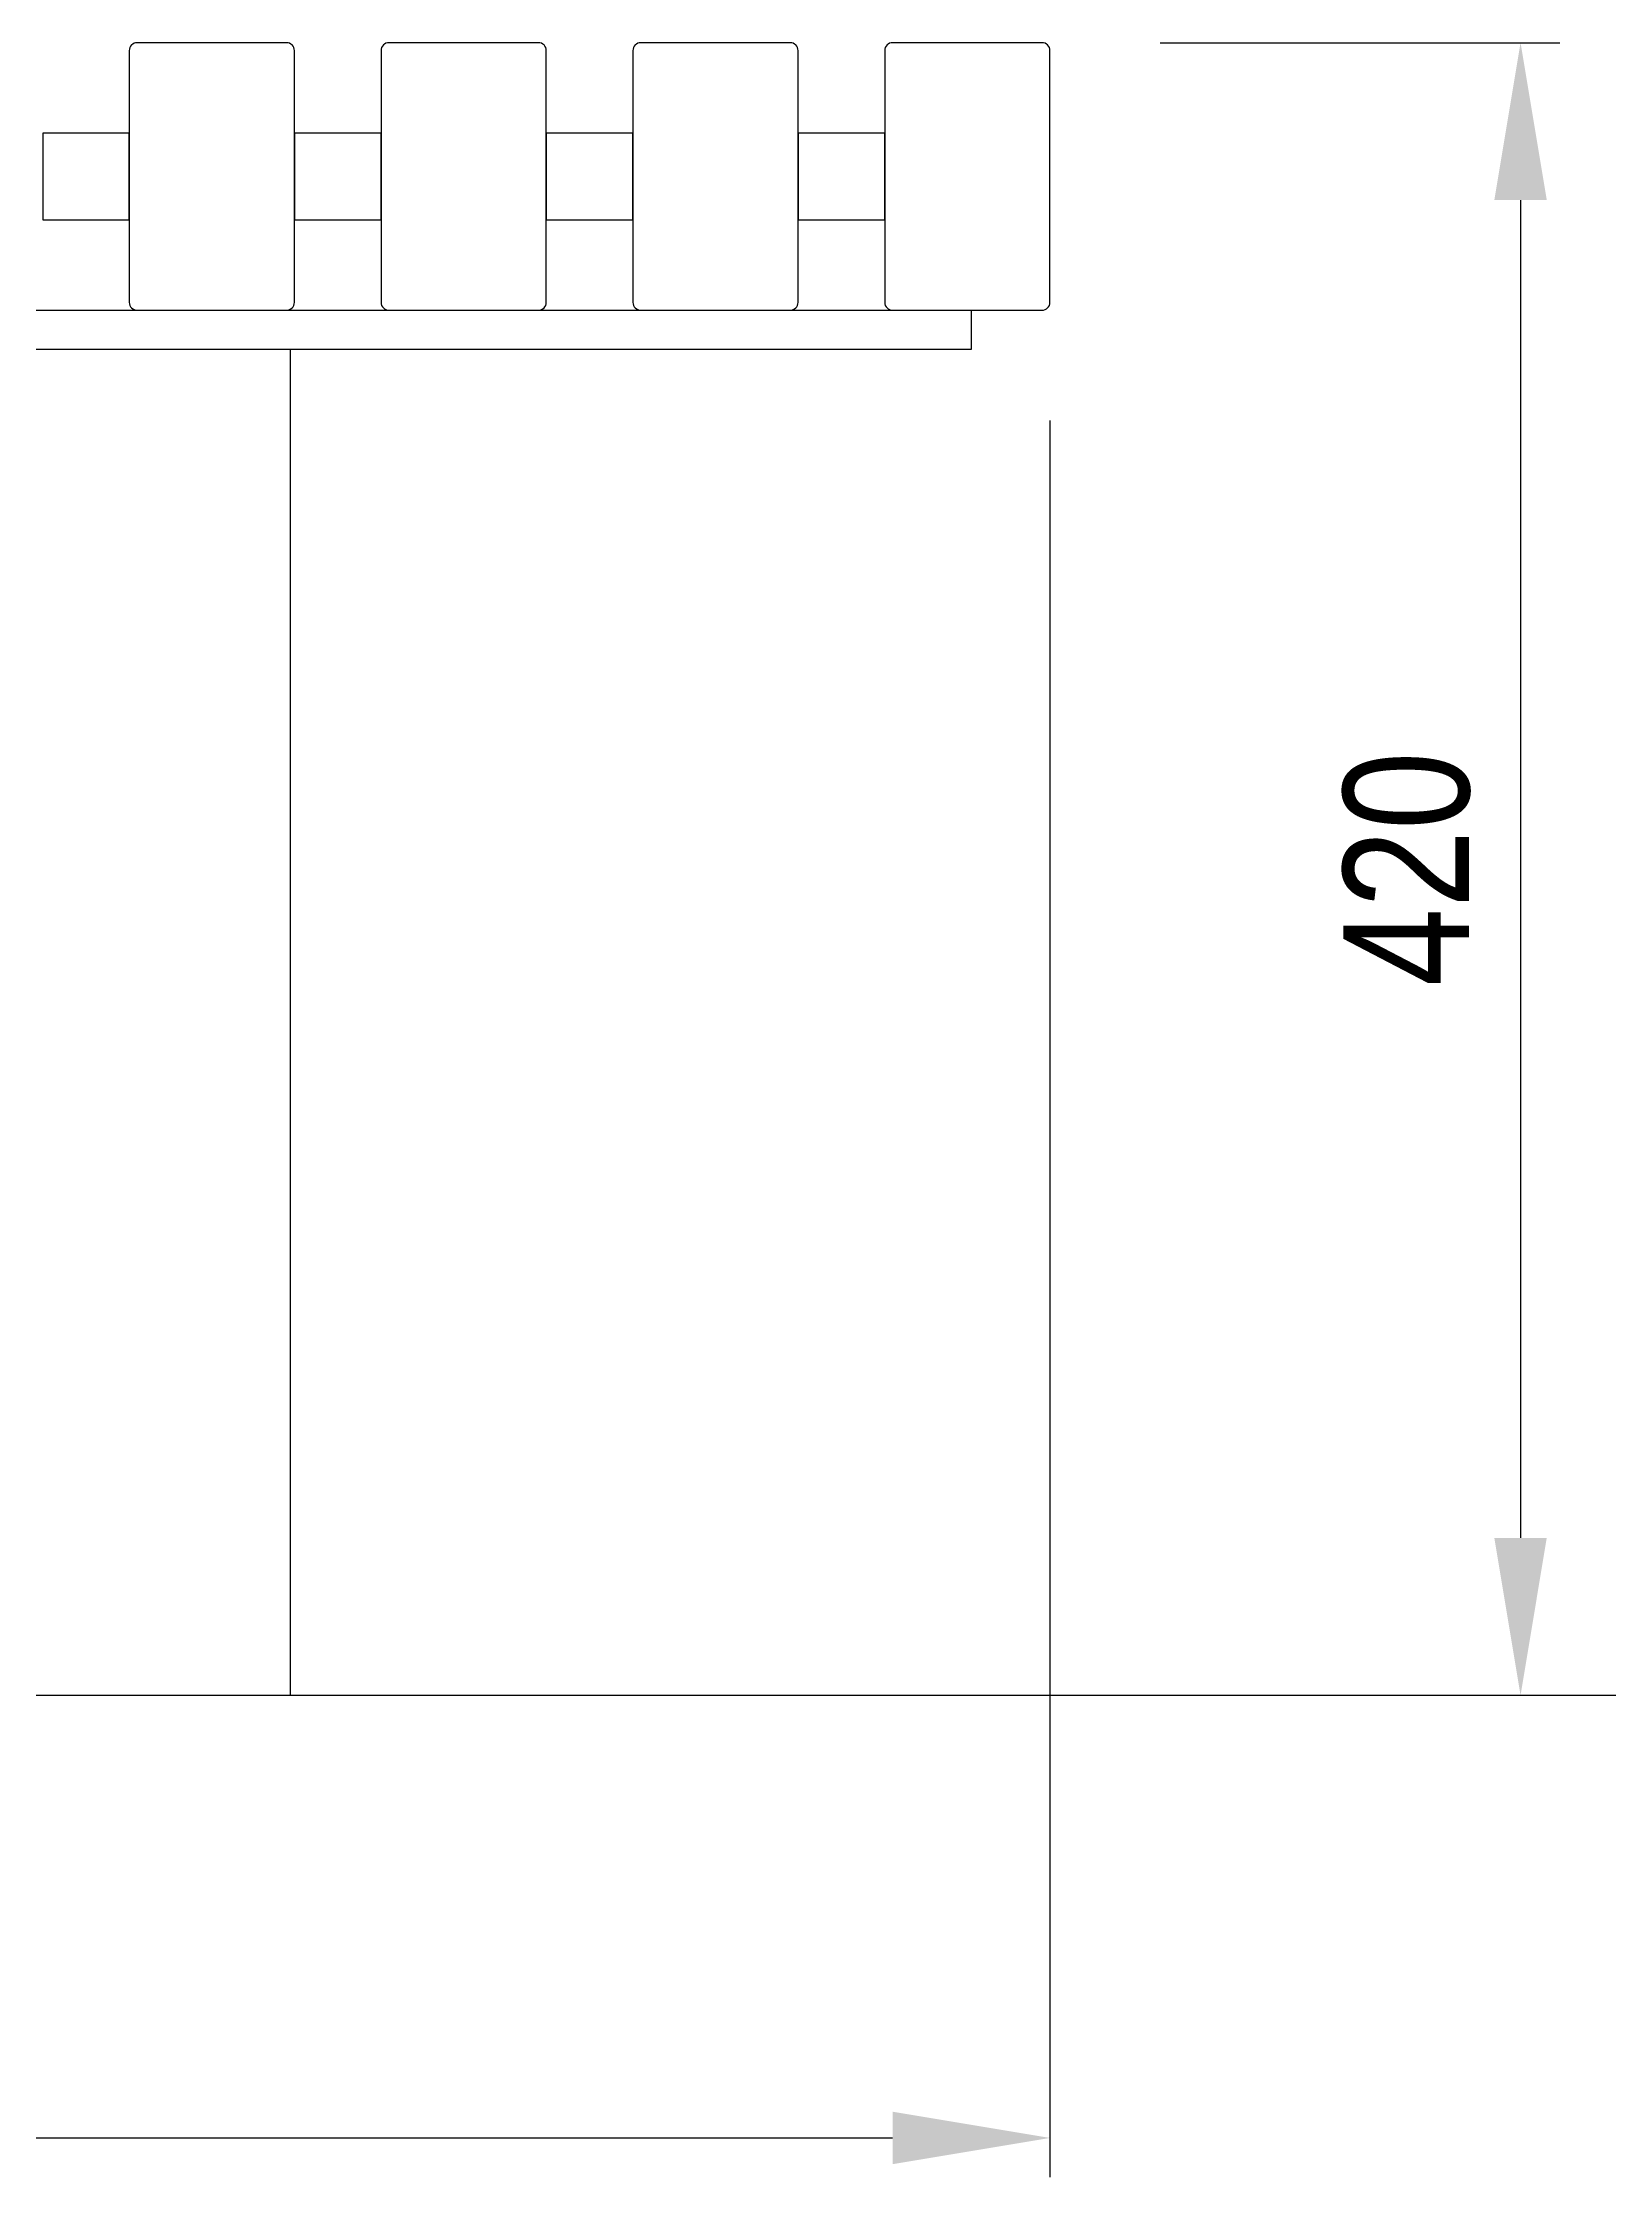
# Model space of a CAD drawing. Header units: millimetres. Extents: x 2594 to 11004, y 3085 to 9025.
# Drawn here: x 4124 to 4523, y 7670 to 8212 of the extents above; entities that cross this region are included whole.
import ezdxf

# ---------------------------------------------------------------- set-up
doc = ezdxf.new("R2010")
doc.units = ezdxf.units.MM
doc.header["$LTSCALE"] = 0.1
doc.styles.add('SEACAD_Arial', font='arial.ttf', dxfattribs={"width": 0.8})
doc.dimstyles.new('ISO-25', dxfattribs={"dimtxt": 1.6, "dimasz": 2, "dimexe": 0.5, "dimexo": 1.5, "dimtad": 1, "dimdec": 0, "dimtxsty": 'SEACAD_Arial', "dimcen": 2, "dimadec": 0, "dimazin": 0, "dimtfac": 1, "dimtdec": 0, "dimtmove": 0, "dimatfit": 3, "dimfxl": 1, "dimarcsym": 0})

# ---------------------------------------------------------------- blocks, each defined once
blk = doc.blocks.new('*D133')
at = {"color": 0, "lineweight": -2, "transparency": 16777216}
for p, q in [((2994.37, 8116.16), (2994.37, 7669.64)), ((4380.37, 8116.16), (4380.37, 7669.64)), ((3034.37, 7679.64), (4340.37, 7679.64))]:
    blk.add_line(p, q, dxfattribs=at)
at = {"color": 0, "transparency": 16777216}
for points in [[(3034.37, 7686.31), (3034.37, 7672.97), (2994.37, 7679.64)], [(4340.37, 7686.31), (4340.37, 7672.97), (4380.37, 7679.64)]]:
    blk.add_solid(points, dxfattribs=at)
at = {"layer": 'Defpoints', "color": 0, "transparency": 16777216}
for p in [(2994.37, 8146.16), (4380.37, 8146.16), (4380.37, 7679.64)]:
    blk.add_point(p, dxfattribs=at)
at = {"color": 0, "transparency": 16777216, "insert": (3687.37, 7708.49), "char_height": 32, "attachment_point": 5, "style": 'SEACAD_Arial'}
blk.add_mtext('1386', dxfattribs=at)
blk = doc.blocks.new('*D134')
at = {"color": 0, "lineweight": -2, "transparency": 16777216}
for p, q in [((4408.37, 8212.16), (4509.97, 8212.16)), ((4499.97, 8172.16), (4499.97, 7832.16)), ((4217.37, 7792.16), (4509.97, 7792.16))]:
    blk.add_line(p, q, dxfattribs=at)
at = {"color": 0, "transparency": 16777216}
for points in [[(4493.3, 8172.16), (4506.63, 8172.16), (4499.97, 8212.16)], [(4493.3, 7832.16), (4506.63, 7832.16), (4499.97, 7792.16)]]:
    blk.add_solid(points, dxfattribs=at)
at = {"layer": 'Defpoints', "color": 0, "transparency": 16777216}
for p in [(4378.37, 8212.16), (4187.37, 7792.16), (4499.97, 7792.16)]:
    blk.add_point(p, dxfattribs=at)
at = {"color": 0, "transparency": 16777216, "insert": (4471.13, 8002.16), "char_height": 32, "attachment_point": 5, "rotation": 90, "style": 'SEACAD_Arial'}
blk.add_mtext('420', dxfattribs=at)

msp = doc.modelspace()

# ---------------------------------------------------------------- linework, layer by layer
msp.add_line((2950.24, 7792.16), (8168.84, 7792.16))
for points in [[(4146.36, 8210.16), (4146.36, 8146.16, 0.414214), (4148.36, 8144.16), (4186.36, 8144.16, 0.414214), (4188.36, 8146.16), (4188.36, 8210.16, 0.414214), (4186.36, 8212.16), (4148.36, 8212.16, 0.414214)], [(4210.37, 8210.16), (4210.37, 8146.16, 0.414214), (4212.37, 8144.16), (4250.37, 8144.16, 0.414214), (4252.37, 8146.16), (4252.37, 8210.16, 0.414214), (4250.37, 8212.16), (4212.37, 8212.16, 0.414214)], [(4274.37, 8210.16), (4274.37, 8146.16, 0.414214), (4276.37, 8144.16), (4314.37, 8144.16, 0.414214), (4316.37, 8146.16), (4316.37, 8210.16, 0.414214), (4314.37, 8212.16), (4276.37, 8212.16, 0.414214)], [(4338.37, 8210.16), (4338.37, 8146.16, 0.414214), (4340.37, 8144.16), (4378.37, 8144.16, 0.414214), (4380.37, 8146.16), (4380.37, 8210.16, 0.414214), (4378.37, 8212.16), (4340.37, 8212.16, 0.414214)]]:
    msp.add_lwpolyline(points, format="xyb", close=True)
for points in [[(4124.39, 8167.16), (4146.39, 8167.16), (4146.39, 8189.16), (4124.39, 8189.16)], [(4188.4, 8167.16), (4210.4, 8167.16), (4210.4, 8189.16), (4188.4, 8189.16)], [(4252.37, 8167.16), (4274.37, 8167.16), (4274.37, 8189.16), (4252.37, 8189.16)], [(4316.37, 8167.16), (4338.37, 8167.16), (4338.37, 8189.16), (4316.37, 8189.16)], [(3014.37, 8134.16), (3014.37, 8144.16), (4360.37, 8144.16), (4360.37, 8134.16)], [(3187.37, 8134.16), (3187.37, 7792.16), (4187.37, 7792.16), (4187.37, 8134.16)]]:
    msp.add_lwpolyline(points, close=True)

# ---------------------------------------------------------------- dimensions: what is measured, and where the dimension line sits
dim = msp.add_linear_dim(base=(4499.97, 7792.16), p1=(4378.37, 8212.16), p2=(4187.37, 7792.16), angle=90, dimstyle='ISO-25')
dim.commit()
dim.dimension.update_dxf_attribs({"geometry": '*D134', "text_midpoint": (4471.13, 8002.16)})
dim = msp.add_linear_dim(base=(4380.37, 7679.64), p1=(2994.37, 8146.16), p2=(4380.37, 8146.16), dimstyle='ISO-25')
dim.commit()
dim.dimension.update_dxf_attribs({"geometry": '*D133', "text_midpoint": (3687.37, 7708.49)})

doc.saveas('drawing.dxf')
